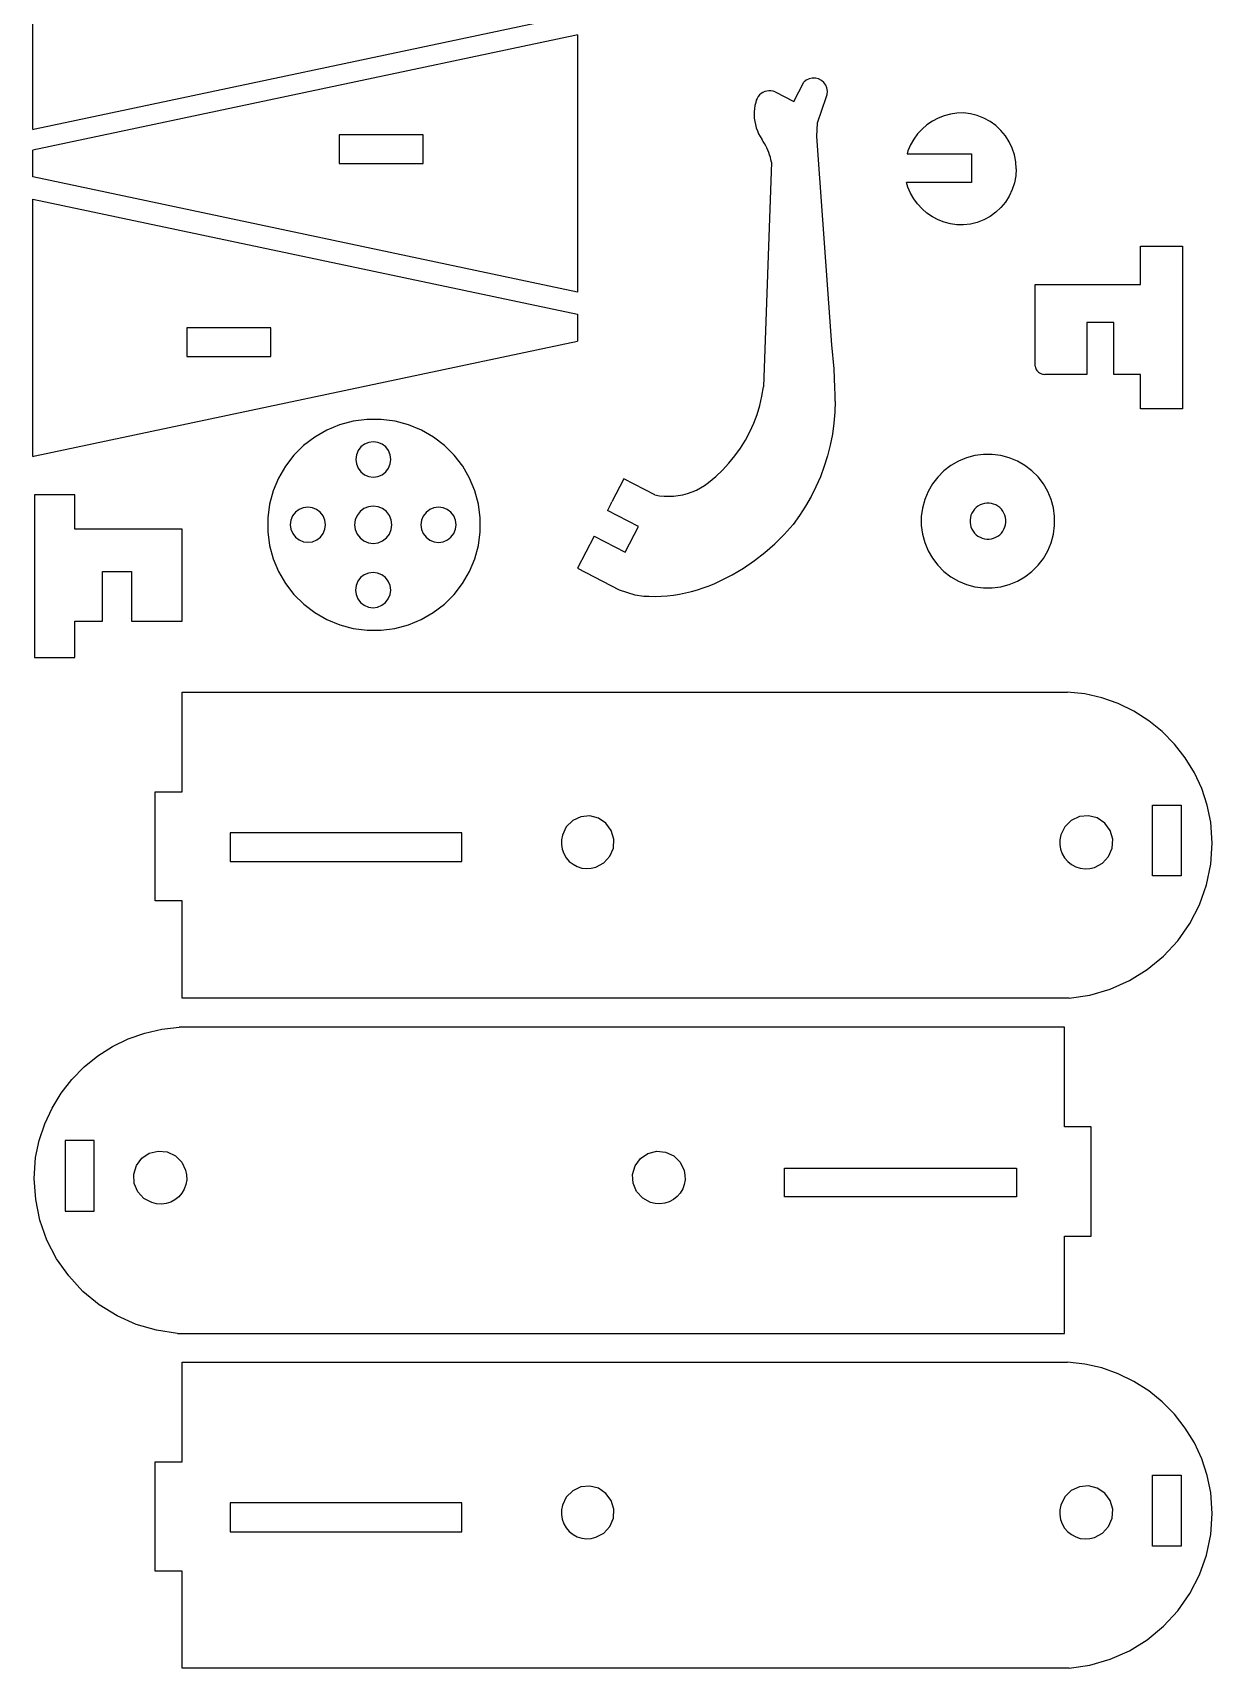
# Model space of a CAD drawing. Extents: x -3998 to 3998, y -3549 to 3549.
# Drawn here: x 1007 to 1623, y -626 to 228 of the extents above; entities that cross this region are included whole.
import ezdxf

# ---------------------------------------------------------------- set-up
doc = ezdxf.new("R2010")
doc.units = 0
doc.header["$MEASUREMENT"] = 0
doc.layers.get('0').update_dxf_attribs({"linetype": 'CONTINUOUS'})

msp = doc.modelspace()

# ---------------------------------------------------------------- linework, layer by layer
for p, q in [((1006.9, 177.55), (1006.9, 311.92)), ((1008.21, 177.92), (1291.27, 237.71)), ((1289.95, 226.6), (1006.9, 166.8)), ((1291.27, 226.96), (1289.95, 226.6)), ((1291.27, 226.96), (1291.27, 92.6)), ((1388.02, 196.87), (1387.1, 196.28)), ((1389.02, 197.31), (1388.02, 196.87)), ((1390.08, 197.6), (1389.02, 197.31)), ((1391.17, 197.73), (1390.08, 197.6)), ((1392.27, 197.69), (1391.17, 197.73)), ((1393.35, 197.49), (1392.27, 197.69)), ((1394.38, 197.13), (1393.35, 197.49)), ((1394.38, 197.13), (1404.13, 192.1)), ((1404.13, 192.1), (1409.36, 202.22)), ((1410.65, 203.29), (1409.36, 202.22)), ((1412.15, 204.02), (1410.65, 203.29)), ((1413.78, 204.39), (1412.15, 204.02)), ((1415.45, 204.38), (1413.78, 204.39)), ((1417.08, 203.97), (1415.45, 204.38)), ((1418.56, 203.2), (1417.08, 203.97)), ((1419.83, 202.11), (1418.56, 203.2)), ((1420.81, 200.76), (1419.83, 202.11)), ((1421.45, 199.21), (1420.81, 200.76)), ((1421.72, 197.56), (1421.45, 199.21)), ((1421.59, 195.89), (1421.72, 197.56)), ((1383.64, 188.41), (1383.5, 186.74)), ((1383.9, 190.08), (1383.64, 188.41)), ((1384.28, 191.71), (1383.9, 190.08)), ((1384.55, 192.78), (1384.28, 191.71)), ((1384.98, 193.78), (1384.55, 192.78)), ((1385.56, 194.72), (1384.98, 193.78)), ((1386.27, 195.56), (1385.56, 194.72)), ((1387.1, 196.28), (1386.27, 195.56)), ((1416.59, 181), (1421.08, 194.3)), ((1421.08, 194.3), (1421.59, 195.89)), ((1383.5, 186.74), (1383.48, 185.06)), ((1383.48, 185.06), (1383.57, 183.38)), ((1383.57, 183.38), (1383.79, 181.71)), ((1383.79, 181.71), (1384.13, 180.07)), ((1384.13, 180.07), (1384.58, 178.45)), ((1416.21, 173.93), (1416.59, 181)), ((1473.68, 180), (1471.1, 177.78)), ((1476.49, 181.91), (1473.68, 180)), ((1479.5, 183.5), (1476.49, 181.91)), ((1482.66, 184.73), (1479.5, 183.5)), ((1485.95, 185.6), (1482.66, 184.73)), ((1489.32, 186.1), (1485.95, 185.6)), ((1492.71, 186.21), (1489.32, 186.1)), ((1496.38, 185.77), (1492.71, 186.21)), ((1499.95, 184.88), (1496.38, 185.77)), ((1503.39, 183.54), (1499.95, 184.88)), ((1506.63, 181.77), (1503.39, 183.54)), ((1509.62, 179.62), (1506.63, 181.77)), ((1512.31, 177.09), (1509.62, 179.62)), ((1006.9, 177.55), (1008.21, 177.92)), ((1210.78, 174.78), (1166.89, 174.78)), ((1166.89, 174.78), (1166.89, 159.78)), ((1210.78, 159.78), (1210.78, 174.78)), ((1384.58, 178.45), (1385.15, 176.87)), ((1385.15, 176.87), (1385.83, 175.33)), ((1385.83, 175.33), (1386.62, 173.85)), ((1386.62, 173.85), (1387.52, 172.42)), ((1388.23, 171.33), (1387.52, 172.42)), ((1388.89, 170.21), (1388.23, 171.33)), ((1424.11, 65.19), (1416.21, 173.93)), ((1466.78, 172.54), (1465.09, 169.59)), ((1468.8, 175.28), (1466.78, 172.54)), ((1471.1, 177.78), (1468.8, 175.28)), ((1514.66, 174.25), (1512.31, 177.09)), ((1516.63, 171.14), (1514.66, 174.25)), ((1518.2, 167.8), (1516.63, 171.14)), ((1006.9, 152.76), (1006.9, 166.8)), ((1389.51, 169.07), (1388.89, 170.21)), ((1390.09, 167.9), (1389.51, 169.07)), ((1390.62, 166.71), (1390.09, 167.9)), ((1391.1, 165.51), (1390.62, 166.71)), ((1391.54, 164.28), (1391.1, 165.51)), ((1391.93, 163.04), (1391.54, 164.28)), ((1392.27, 161.78), (1391.93, 163.04)), ((1463.75, 166.47), (1463.28, 164.93)), ((1463.28, 164.93), (1496.9, 164.93)), ((1465.09, 169.59), (1463.75, 166.47)), ((1496.9, 164.93), (1496.9, 149.93)), ((1519.32, 164.29), (1518.2, 167.8)), ((1520, 160.66), (1519.32, 164.29)), ((1166.89, 159.78), (1210.78, 159.78)), ((1392.56, 160.51), (1388.31, 43.19)), ((1392.56, 160.51), (1392.27, 161.78)), ((1520.21, 156.98), (1520, 160.66)), ((1520.21, 156.98), (1520, 153.3)), ((1291.27, 92.6), (1006.9, 152.76)), ((1463.75, 147.48), (1463, 149.93)), ((1496.9, 149.93), (1463, 149.93)), ((1465.09, 144.36), (1463.75, 147.48)), ((1518.2, 146.16), (1516.63, 142.82)), ((1519.32, 149.67), (1518.2, 146.16)), ((1520, 153.3), (1519.32, 149.67)), ((1006.9, 141.26), (1291.27, 81.1)), ((1006.9, 6.9), (1006.9, 141.26)), ((1466.78, 141.41), (1465.09, 144.36)), ((1468.8, 138.67), (1466.78, 141.41)), ((1471.1, 136.18), (1468.8, 138.67)), ((1512.31, 136.86), (1509.62, 134.34)), ((1514.66, 139.7), (1512.31, 136.86)), ((1516.63, 142.82), (1514.66, 139.7)), ((1473.68, 133.96), (1471.1, 136.18)), ((1476.49, 132.04), (1473.68, 133.96)), ((1479.5, 130.46), (1476.49, 132.04)), ((1482.66, 129.22), (1479.5, 130.46)), ((1485.95, 128.35), (1482.66, 129.22)), ((1489.32, 127.86), (1485.95, 128.35)), ((1496.38, 128.18), (1492.71, 127.75)), ((1499.95, 129.08), (1496.38, 128.18)), ((1503.39, 130.42), (1499.95, 129.08)), ((1506.63, 132.18), (1503.39, 130.42)), ((1509.62, 134.34), (1506.63, 132.18)), ((1492.71, 127.75), (1489.32, 127.86)), ((1585.15, 96.73), (1585.15, 116.73)), ((1585.15, 116.73), (1607.15, 116.73)), ((1607.15, 116.73), (1607.15, 31.73)), ((1530.15, 53.98), (1530.15, 96.73)), ((1530.15, 96.73), (1585.15, 96.73)), ((1291.27, 81.1), (1291.27, 67.05)), ((1131.27, 74.08), (1087.38, 74.08)), ((1087.38, 74.08), (1087.38, 59.08)), ((1131.27, 59.08), (1131.27, 74.08)), ((1571.15, 76.73), (1557.15, 76.73)), ((1557.15, 76.73), (1557.15, 49.73)), ((1571.15, 49.73), (1571.15, 76.73)), ((1008.21, 7.26), (1291.27, 67.05)), ((1425.19, 52.63), (1424.11, 65.19)), ((1087.38, 59.08), (1131.27, 59.08)), ((1425.65, 42.71), (1425.19, 52.63)), ((1530.15, 53.98), (1530.28, 53.4)), ((1530.28, 53.4), (1530.48, 52.84)), ((1530.48, 52.84), (1530.74, 52.31)), ((1530.74, 52.31), (1531.06, 51.81)), ((1531.06, 51.81), (1531.44, 51.35)), ((1531.44, 51.35), (1531.87, 50.94)), ((1387.51, 38.33), (1388.31, 43.19)), ((1425.77, 39.21), (1425.65, 42.71)), ((1531.87, 50.94), (1532.35, 50.58)), ((1532.35, 50.58), (1532.86, 50.28)), ((1532.86, 50.28), (1533.4, 50.04)), ((1533.4, 50.04), (1533.97, 49.87)), ((1533.97, 49.87), (1534.56, 49.77)), ((1534.56, 49.77), (1535.15, 49.73)), ((1557.15, 49.73), (1535.15, 49.73)), ((1585.15, 49.73), (1571.15, 49.73)), ((1585.15, 31.73), (1585.15, 49.73)), ((1386.39, 33.54), (1387.51, 38.33)), ((1425.8, 35.71), (1425.62, 29.95)), ((1425.8, 35.71), (1425.77, 39.21)), ((1181.32, 26.25), (1174.11, 25.3)), ((1184.79, 26.25), (1181.32, 26.25)), ((1188.85, 26.25), (1184.79, 26.25)), ((1196.06, 25.3), (1188.85, 26.25)), ((1383.24, 24.22), (1384.97, 28.83)), ((1384.97, 28.83), (1386.39, 33.54)), ((1425.62, 29.95), (1425.13, 24.2)), ((1607.15, 31.73), (1585.15, 31.73)), ((1160.37, 20.64), (1154.08, 17.02)), ((1167.09, 23.41), (1160.37, 20.64)), ((1174.11, 25.3), (1167.09, 23.41)), ((1203.08, 23.41), (1196.06, 25.3)), ((1209.8, 20.64), (1203.08, 23.41)), ((1216.09, 17.02), (1209.8, 20.64)), ((1378.9, 15.39), (1381.21, 19.73)), ((1381.21, 19.73), (1383.24, 24.22)), ((1424.33, 18.49), (1423.22, 12.84)), ((1425.13, 24.2), (1424.33, 18.49)), ((1148.33, 12.62), (1143.21, 7.5)), ((1154.08, 17.02), (1148.33, 12.62)), ((1176.75, 9.93), (1175.83, 7.71)), ((1178.21, 11.83), (1176.75, 9.93)), ((1180.11, 13.29), (1178.21, 11.83)), ((1182.33, 14.2), (1180.11, 13.29)), ((1184.7, 14.52), (1182.33, 14.2)), ((1187.08, 14.2), (1184.7, 14.52)), ((1189.29, 13.29), (1187.08, 14.2)), ((1191.19, 11.83), (1189.29, 13.29)), ((1192.65, 9.93), (1191.19, 11.83)), ((1193.57, 7.71), (1192.65, 9.93)), ((1221.84, 12.62), (1216.09, 17.02)), ((1226.96, 7.5), (1221.84, 12.62)), ((1373.46, 7.2), (1376.31, 11.2)), ((1376.31, 11.2), (1378.9, 15.39)), ((1423.22, 12.84), (1421.8, 7.25)), ((1006.9, 6.9), (1008.21, 7.26)), ((1138.8, 1.78), (1135.19, -4.47)), ((1143.21, 7.5), (1138.8, 1.78)), ((1175.83, 7.71), (1175.52, 5.34)), ((1175.52, 5.34), (1175.83, 2.96)), ((1175.83, 2.96), (1176.75, 0.75)), ((1176.75, 0.75), (1178.21, -1.16)), ((1191.19, -1.16), (1192.65, 0.75)), ((1192.65, 0.75), (1193.57, 2.96)), ((1193.88, 5.34), (1193.57, 7.71)), ((1193.57, 2.96), (1193.88, 5.34)), ((1231.37, 1.78), (1226.96, 7.5)), ((1234.98, -4.47), (1231.37, 1.78)), ((1366.99, -0.22), (1370.35, 3.38)), ((1370.35, 3.38), (1373.46, 7.2)), ((1420.08, 1.74), (1418.06, -3.66)), ((1421.8, 7.25), (1420.08, 1.74)), ((1486.12, 2.18), (1482.5, -0.6)), ((1490.06, 4.46), (1486.12, 2.18)), ((1494.27, 6.21), (1490.06, 4.46)), ((1498.67, 7.39), (1494.27, 6.21)), ((1503.19, 7.99), (1498.67, 7.39)), ((1507.75, 8), (1503.19, 7.99)), ((1512.27, 7.4), (1507.75, 8)), ((1516.68, 6.23), (1512.27, 7.4)), ((1520.89, 4.49), (1516.68, 6.23)), ((1524.84, 2.21), (1520.89, 4.49)), ((1528.46, -0.56), (1524.84, 2.21)), ((1135.19, -4.47), (1132.42, -11.12)), ((1178.21, -1.16), (1180.11, -2.62)), ((1180.11, -2.62), (1182.33, -3.53)), ((1182.33, -3.53), (1184.7, -3.85)), ((1184.7, -3.85), (1187.08, -3.53)), ((1187.08, -3.53), (1189.29, -2.62)), ((1189.29, -2.62), (1191.19, -1.16)), ((1237.75, -11.12), (1234.98, -4.47)), ((1315.38, -4.79), (1309.17, -16.82)), ((1331.6, -13.16), (1315.38, -4.79)), ((1355.51, -9.48), (1357.62, -8.19)), ((1357.62, -8.19), (1359.63, -6.74)), ((1359.63, -6.74), (1363.42, -3.6)), ((1363.42, -3.6), (1366.99, -0.22)), ((1418.06, -3.66), (1415.76, -8.94)), ((1476.51, -7.44), (1474.23, -11.4)), ((1479.28, -3.83), (1476.51, -7.44)), ((1482.5, -0.6), (1479.28, -3.83)), ((1531.69, -3.78), (1528.46, -0.56)), ((1534.46, -7.4), (1531.69, -3.78)), ((1536.75, -11.34), (1534.46, -7.4)), ((1007.9, -13.07), (1007.9, -98.07)), ((1028.9, -13.07), (1007.9, -13.07)), ((1028.9, -31.07), (1028.9, -13.07)), ((1132.42, -11.12), (1130.56, -18.07)), ((1239.61, -18.07), (1237.75, -11.12)), ((1308.8, -17.56), (1309.17, -16.82)), ((1331.6, -13.16), (1334.04, -13.59)), ((1334.04, -13.59), (1336.5, -13.84)), ((1336.5, -13.84), (1338.97, -13.91)), ((1338.97, -13.91), (1341.44, -13.8)), ((1341.44, -13.8), (1343.89, -13.51)), ((1343.89, -13.51), (1346.32, -13.05)), ((1346.32, -13.05), (1348.71, -12.41)), ((1348.71, -12.41), (1351.05, -11.6)), ((1351.05, -11.6), (1353.32, -10.62)), ((1353.32, -10.62), (1355.51, -9.48)), ((1413.16, -14.09), (1410.3, -19.09)), ((1415.76, -8.94), (1413.16, -14.09)), ((1472.49, -15.61), (1471.32, -20.01)), ((1474.23, -11.4), (1472.49, -15.61)), ((1538.49, -15.55), (1536.75, -11.34)), ((1539.68, -19.95), (1538.49, -15.55)), ((1130.56, -18.07), (1129.62, -25.21)), ((1129.62, -25.21), (1129.63, -32.4)), ((1142.59, -24.16), (1141.67, -26.38)), ((1144.04, -22.26), (1142.59, -24.16)), ((1145.94, -20.8), (1144.04, -22.26)), ((1148.15, -19.88), (1145.94, -20.8)), ((1150.53, -19.56), (1148.15, -19.88)), ((1152.9, -19.87), (1150.53, -19.56)), ((1155.12, -20.78), (1152.9, -19.87)), ((1157.02, -22.24), (1155.12, -20.78)), ((1158.49, -24.14), (1157.02, -22.24)), ((1159.41, -26.35), (1158.49, -24.14)), ((1176.25, -23.9), (1175.27, -26.24)), ((1177.79, -21.89), (1176.25, -23.9)), ((1179.8, -20.35), (1177.79, -21.89)), ((1182.14, -19.38), (1179.8, -20.35)), ((1184.66, -19.04), (1182.14, -19.38)), ((1187.17, -19.38), (1184.66, -19.04)), ((1189.51, -20.35), (1187.17, -19.38)), ((1191.52, -21.89), (1189.51, -20.35)), ((1193.07, -23.9), (1191.52, -21.89)), ((1194.04, -26.24), (1193.07, -23.9)), ((1210.77, -24.2), (1209.85, -26.41)), ((1212.22, -22.29), (1210.77, -24.2)), ((1214.12, -20.83), (1212.22, -22.29)), ((1216.34, -19.91), (1214.12, -20.83)), ((1218.71, -19.59), (1216.34, -19.91)), ((1221.09, -19.9), (1218.71, -19.59)), ((1223.3, -20.81), (1221.09, -19.9)), ((1225.21, -22.27), (1223.3, -20.81)), ((1226.67, -24.17), (1225.21, -22.27)), ((1227.59, -26.38), (1226.67, -24.17)), ((1240.55, -25.21), (1239.61, -18.07)), ((1240.54, -32.4), (1240.55, -25.21)), ((1308.8, -17.56), (1306.86, -21.3)), ((1323.08, -29.67), (1306.86, -21.3)), ((1407.16, -23.93), (1403.77, -28.59)), ((1410.3, -19.09), (1407.16, -23.93)), ((1471.32, -20.01), (1470.72, -24.53)), ((1470.72, -24.53), (1470.73, -26.85)), ((1496.35, -24.97), (1496.19, -26.18)), ((1496.67, -23.79), (1496.35, -24.97)), ((1497.13, -22.66), (1496.67, -23.79)), ((1497.74, -21.61), (1497.13, -22.66)), ((1498.48, -20.64), (1497.74, -21.61)), ((1499.35, -19.77), (1498.48, -20.64)), ((1500.31, -19.03), (1499.35, -19.77)), ((1501.37, -18.42), (1500.31, -19.03)), ((1502.5, -17.95), (1501.37, -18.42)), ((1503.67, -17.64), (1502.5, -17.95)), ((1504.88, -17.48), (1503.67, -17.64)), ((1506.1, -17.47), (1504.88, -17.48)), ((1507.31, -17.63), (1506.1, -17.47)), ((1508.49, -17.95), (1507.31, -17.63)), ((1509.62, -18.41), (1508.49, -17.95)), ((1510.68, -19.02), (1509.62, -18.41)), ((1511.65, -19.77), (1510.68, -19.02)), ((1512.51, -20.63), (1511.65, -19.77)), ((1513.25, -21.59), (1512.51, -20.63)), ((1513.86, -22.65), (1513.25, -21.59)), ((1514.33, -23.78), (1513.86, -22.65)), ((1514.65, -24.96), (1514.33, -23.78)), ((1514.81, -26.16), (1514.65, -24.96)), ((1540.27, -24.47), (1539.68, -19.95)), ((1540.28, -26.58), (1540.27, -24.47)), ((1084.9, -31.07), (1028.9, -31.07)), ((1084.9, -79.07), (1084.9, -31.07)), ((1129.63, -32.4), (1130.57, -39.53)), ((1141.67, -26.38), (1141.36, -28.76)), ((1141.36, -28.76), (1141.68, -31.13)), ((1141.68, -31.13), (1142.6, -33.34)), ((1142.6, -33.34), (1144.06, -35.24)), ((1157.05, -35.22), (1158.5, -33.32)), ((1158.5, -33.32), (1159.42, -31.1)), ((1159.72, -28.72), (1159.41, -26.35)), ((1159.42, -31.1), (1159.72, -28.72)), ((1175.27, -26.24), (1174.94, -28.76)), ((1174.94, -28.76), (1175.27, -31.27)), ((1175.27, -31.27), (1176.25, -33.61)), ((1176.25, -33.61), (1177.79, -35.62)), ((1191.52, -35.62), (1193.07, -33.61)), ((1193.07, -33.61), (1194.04, -31.27)), ((1194.37, -28.76), (1194.04, -26.24)), ((1194.04, -31.27), (1194.37, -28.76)), ((1209.85, -26.41), (1209.55, -28.79)), ((1209.55, -28.79), (1209.86, -31.16)), ((1209.86, -31.16), (1210.78, -33.38)), ((1210.78, -33.38), (1212.25, -35.27)), ((1225.23, -35.25), (1226.69, -33.35)), ((1226.69, -33.35), (1227.6, -31.13)), ((1227.91, -28.76), (1227.59, -26.38)), ((1227.6, -31.13), (1227.91, -28.76)), ((1239.59, -39.53), (1240.54, -32.4)), ((1316.2, -43), (1323.08, -29.67)), ((1394.29, -38.67), (1399.19, -33.78)), ((1399.19, -33.78), (1403.77, -28.59)), ((1470.73, -26.85), (1470.72, -29.17)), ((1470.72, -29.17), (1471.32, -33.69)), ((1471.32, -33.69), (1472.49, -38.09)), ((1496.19, -26.18), (1496.19, -26.85)), ((1496.19, -26.85), (1496.19, -27.52)), ((1496.19, -27.52), (1496.35, -28.73)), ((1496.35, -28.73), (1496.67, -29.91)), ((1496.67, -29.91), (1497.13, -31.04)), ((1497.13, -31.04), (1497.74, -32.09)), ((1497.74, -32.09), (1498.48, -33.06)), ((1498.48, -33.06), (1499.35, -33.93)), ((1499.35, -33.93), (1500.31, -34.67)), ((1510.68, -34.68), (1511.65, -33.94)), ((1511.65, -33.94), (1512.51, -33.08)), ((1512.51, -33.08), (1513.25, -32.11)), ((1513.25, -32.11), (1513.86, -31.05)), ((1513.86, -31.05), (1514.33, -29.92)), ((1514.33, -29.92), (1514.65, -28.75)), ((1514.65, -28.75), (1514.81, -27.54)), ((1514.81, -26.58), (1514.81, -26.16)), ((1514.81, -27.54), (1514.81, -26.58)), ((1538.49, -38.15), (1539.68, -33.75)), ((1539.68, -33.75), (1540.27, -29.23)), ((1540.27, -29.23), (1540.28, -26.58)), ((1130.57, -39.53), (1132.46, -46.48)), ((1144.06, -35.24), (1145.97, -36.7)), ((1145.97, -36.7), (1148.18, -37.61)), ((1148.18, -37.61), (1150.56, -37.92)), ((1150.56, -37.92), (1152.94, -37.6)), ((1152.94, -37.6), (1155.15, -36.68)), ((1155.15, -36.68), (1157.05, -35.22)), ((1177.79, -35.62), (1179.8, -37.17)), ((1179.8, -37.17), (1182.14, -38.14)), ((1182.14, -38.14), (1184.66, -38.47)), ((1184.66, -38.47), (1187.17, -38.14)), ((1187.17, -38.14), (1189.51, -37.17)), ((1189.51, -37.17), (1191.52, -35.62)), ((1212.25, -35.27), (1214.15, -36.73)), ((1214.15, -36.73), (1216.37, -37.64)), ((1216.37, -37.64), (1218.74, -37.95)), ((1218.74, -37.95), (1221.12, -37.64)), ((1221.12, -37.64), (1223.33, -36.71)), ((1223.33, -36.71), (1225.23, -35.25)), ((1237.71, -46.48), (1239.59, -39.53)), ((1299.98, -34.63), (1291.29, -51.48)), ((1299.98, -34.63), (1316.2, -43)), ((1389.1, -43.24), (1394.29, -38.67)), ((1472.49, -38.09), (1474.23, -42.3)), ((1474.23, -42.3), (1476.51, -46.26)), ((1500.31, -34.67), (1501.37, -35.28)), ((1501.37, -35.28), (1502.5, -35.75)), ((1502.5, -35.75), (1503.67, -36.07)), ((1503.67, -36.07), (1504.88, -36.23)), ((1504.88, -36.23), (1506.1, -36.23)), ((1506.1, -36.23), (1507.31, -36.07)), ((1507.31, -36.07), (1508.49, -35.75)), ((1508.49, -35.75), (1509.62, -35.29)), ((1509.62, -35.29), (1510.68, -34.68)), ((1534.46, -46.31), (1536.75, -42.36)), ((1536.75, -42.36), (1538.49, -38.15)), ((1132.46, -46.48), (1135.23, -53.13)), ((1234.94, -53.13), (1237.71, -46.48)), ((1377.91, -51.37), (1383.63, -47.48)), ((1383.63, -47.48), (1389.1, -43.24)), ((1476.51, -46.26), (1479.28, -49.87)), ((1479.28, -49.87), (1482.5, -53.1)), ((1528.46, -53.14), (1531.69, -49.92)), ((1531.69, -49.92), (1534.46, -46.31)), ((1043.4, -53.07), (1058.4, -53.07)), ((1043.4, -79.07), (1043.4, -53.07)), ((1058.4, -53.07), (1058.4, -79.07)), ((1135.23, -53.13), (1138.86, -59.37)), ((1138.86, -59.37), (1143.27, -65.09)), ((1176.62, -58.26), (1175.7, -60.47)), ((1178.08, -56.36), (1176.62, -58.26)), ((1179.98, -54.9), (1178.08, -56.36)), ((1182.19, -53.98), (1179.98, -54.9)), ((1184.57, -53.67), (1182.19, -53.98)), ((1186.94, -53.98), (1184.57, -53.67)), ((1189.16, -54.9), (1186.94, -53.98)), ((1191.06, -56.36), (1189.16, -54.9)), ((1192.52, -58.26), (1191.06, -56.36)), ((1193.44, -60.47), (1192.52, -58.26)), ((1226.9, -65.09), (1231.31, -59.37)), ((1231.31, -59.37), (1234.94, -53.13)), ((1291.29, -51.48), (1312.95, -62.66)), ((1359.92, -60.63), (1362.88, -59.39)), ((1362.88, -59.39), (1365.79, -58.04)), ((1365.79, -58.04), (1371.95, -54.89)), ((1371.95, -54.89), (1377.91, -51.37)), ((1482.5, -53.1), (1486.12, -55.88)), ((1486.12, -55.88), (1490.06, -58.16)), ((1490.06, -58.16), (1494.27, -59.91)), ((1516.68, -59.93), (1520.89, -58.19)), ((1520.89, -58.19), (1524.84, -55.91)), ((1524.84, -55.91), (1528.46, -53.14)), ((1143.27, -65.09), (1148.4, -70.19)), ((1175.7, -60.47), (1175.39, -62.85)), ((1175.39, -62.85), (1175.7, -65.22)), ((1175.7, -65.22), (1176.62, -67.44)), ((1176.62, -67.44), (1178.08, -69.34)), ((1191.06, -69.34), (1192.52, -67.44)), ((1192.52, -67.44), (1193.44, -65.22)), ((1193.75, -62.85), (1193.44, -60.47)), ((1193.44, -65.22), (1193.75, -62.85)), ((1221.77, -70.19), (1226.9, -65.09)), ((1312.95, -62.66), (1321.24, -65.26)), ((1321.24, -65.26), (1325.88, -66.01)), ((1325.88, -66.01), (1328.54, -66.09)), ((1328.54, -66.09), (1331.75, -66.12)), ((1331.75, -66.12), (1334.96, -66.02)), ((1334.96, -66.02), (1338.16, -65.8)), ((1338.16, -65.8), (1341.34, -65.44)), ((1341.34, -65.44), (1344.51, -64.95)), ((1344.51, -64.95), (1347.66, -64.34)), ((1347.66, -64.34), (1350.78, -63.6)), ((1350.78, -63.6), (1353.87, -62.73)), ((1353.87, -62.73), (1356.92, -61.74)), ((1356.92, -61.74), (1359.92, -60.63)), ((1494.27, -59.91), (1498.67, -61.1)), ((1498.67, -61.1), (1503.19, -61.69)), ((1503.19, -61.69), (1507.75, -61.7)), ((1507.75, -61.7), (1512.27, -61.1)), ((1512.27, -61.1), (1516.68, -59.93)), ((1148.4, -70.19), (1154.16, -74.59)), ((1154.16, -74.59), (1160.46, -78.19)), ((1178.08, -69.34), (1179.98, -70.8)), ((1179.98, -70.8), (1182.19, -71.71)), ((1182.19, -71.71), (1184.57, -72.03)), ((1184.57, -72.03), (1186.94, -71.71)), ((1186.94, -71.71), (1189.16, -70.8)), ((1189.16, -70.8), (1191.06, -69.34)), ((1209.71, -78.19), (1216.01, -74.59)), ((1216.01, -74.59), (1221.77, -70.19)), ((1028.9, -79.07), (1043.4, -79.07)), ((1028.9, -98.07), (1028.9, -79.07)), ((1058.4, -79.07), (1084.9, -79.07)), ((1160.46, -78.19), (1167.18, -80.96)), ((1167.18, -80.96), (1174.2, -82.82)), ((1174.2, -82.82), (1181.42, -83.77)), ((1181.42, -83.77), (1185.08, -83.76)), ((1185.08, -83.76), (1188.75, -83.77)), ((1188.75, -83.77), (1195.96, -82.82)), ((1195.96, -82.82), (1202.99, -80.96)), ((1202.99, -80.96), (1209.71, -78.19)), ((1007.9, -98.07), (1028.9, -98.07)), ((1084.9, -168.07), (1084.9, -116.07)), ((1084.9, -116.07), (1546.96, -116.07)), ((1556.03, -117.07), (1546.96, -116.07)), ((1564.92, -119.11), (1556.03, -117.07)), ((1573.52, -122.13), (1564.92, -119.11)), ((1581.72, -126.12), (1573.52, -122.13)), ((1589.42, -131.01), (1581.72, -126.12)), ((1596.52, -136.75), (1589.42, -131.01)), ((1602.91, -143.25), (1596.52, -136.75)), ((1608.53, -150.44), (1602.91, -143.25)), ((1613.29, -158.22), (1608.53, -150.44)), ((1617.14, -166.49), (1613.29, -158.22)), ((1070.9, -225.07), (1070.9, -168.07)), ((1070.9, -168.07), (1084.9, -168.07)), ((1620.02, -175.14), (1617.14, -166.49)), ((1591.4, -175.07), (1606.4, -175.07)), ((1591.4, -212.07), (1591.4, -175.07)), ((1606.4, -175.07), (1606.4, -212.07)), ((1621.9, -184.07), (1620.02, -175.14)), ((1285.44, -186.48), (1283.42, -190.72)), ((1288.77, -183.18), (1285.44, -186.48)), ((1293.02, -181.19), (1288.77, -183.18)), ((1297.69, -180.75), (1293.02, -181.19)), ((1302.23, -181.9), (1297.69, -180.75)), ((1306.12, -184.52), (1302.23, -181.9)), ((1308.9, -188.3), (1306.12, -184.52)), ((1545.59, -186.41), (1543.56, -190.68)), ((1548.95, -183.08), (1545.59, -186.41)), ((1553.24, -181.07), (1548.95, -183.08)), ((1557.95, -180.62), (1553.24, -181.07)), ((1562.53, -181.79), (1557.95, -180.62)), ((1566.46, -184.44), (1562.53, -181.79)), ((1569.26, -188.25), (1566.46, -184.44)), ((1622.62, -195.03), (1621.9, -184.07)), ((1230.9, -189.57), (1109.9, -189.57)), ((1109.9, -189.57), (1109.9, -204.57)), ((1230.9, -204.57), (1230.9, -189.57)), ((1282.92, -193.15), (1282.87, -195.63)), ((1282.87, -195.63), (1283.27, -198.08)), ((1283.42, -190.72), (1282.92, -193.15)), ((1310.24, -192.8), (1308.9, -188.3)), ((1309.99, -197.48), (1310.24, -192.8)), ((1543.05, -193.14), (1543, -195.64)), ((1543, -195.64), (1543.41, -198.12)), ((1543.56, -190.68), (1543.05, -193.14)), ((1570.62, -192.78), (1569.26, -188.25)), ((1570.36, -197.51), (1570.62, -192.78)), ((1621.85, -205.98), (1622.62, -195.03)), ((1109.9, -204.57), (1230.9, -204.57)), ((1283.27, -198.08), (1284.12, -200.42)), ((1284.12, -200.42), (1285.38, -202.56)), ((1285.38, -202.56), (1287, -204.44)), ((1287, -204.44), (1288.94, -205.99)), ((1305.01, -205.27), (1308.18, -201.81)), ((1308.18, -201.81), (1309.99, -197.48)), ((1543.41, -198.12), (1544.26, -200.47)), ((1544.26, -200.47), (1545.53, -202.64)), ((1545.53, -202.64), (1547.17, -204.53)), ((1547.17, -204.53), (1549.13, -206.09)), ((1565.34, -205.36), (1568.53, -201.87)), ((1568.53, -201.87), (1570.36, -197.51)), ((1288.94, -205.99), (1291.14, -207.16)), ((1291.14, -207.16), (1293.51, -207.91)), ((1293.51, -207.91), (1295.97, -208.21)), ((1295.97, -208.21), (1298.45, -208.06)), ((1298.45, -208.06), (1300.86, -207.46)), ((1300.86, -207.46), (1305.01, -205.27)), ((1549.13, -206.09), (1551.34, -207.27)), ((1551.34, -207.27), (1553.73, -208.03)), ((1553.73, -208.03), (1556.22, -208.33)), ((1556.22, -208.33), (1558.72, -208.18)), ((1558.72, -208.18), (1561.15, -207.57)), ((1561.15, -207.57), (1565.34, -205.36)), ((1606.4, -212.07), (1591.4, -212.07)), ((1619.62, -216.74), (1621.85, -205.98)), ((1615.95, -227.09), (1619.62, -216.74)), ((1084.9, -225.07), (1070.9, -225.07)), ((1084.9, -275.84), (1084.9, -225.07)), ((1610.92, -236.86), (1615.95, -227.09)), ((1604.62, -245.85), (1610.92, -236.86)), ((1597.16, -253.92), (1604.62, -245.85)), ((1588.69, -260.91), (1597.16, -253.92)), ((1579.35, -266.68), (1588.69, -260.91)), ((1558.76, -274.22), (1569.31, -271.15)), ((1569.31, -271.15), (1579.35, -266.68)), ((1547.9, -275.84), (1084.9, -275.84)), ((1547.9, -275.84), (1558.76, -274.22)), ((1048.58, -301.12), (1056.78, -297.13)), ((1056.78, -297.13), (1065.38, -294.11)), ((1065.38, -294.11), (1074.28, -292.07)), ((1074.28, -292.07), (1083.34, -291.07)), ((1545.4, -291.07), (1083.34, -291.07)), ((1545.4, -343.07), (1545.4, -291.07)), ((1033.79, -311.75), (1040.88, -306.01)), ((1040.88, -306.01), (1048.58, -301.12)), ((1027.39, -318.25), (1033.79, -311.75)), ((1021.78, -325.44), (1027.39, -318.25)), ((1017.01, -333.22), (1021.78, -325.44)), ((1013.17, -341.49), (1017.01, -333.22)), ((1010.28, -350.14), (1013.17, -341.49)), ((1559.4, -343.07), (1545.4, -343.07)), ((1559.4, -400.07), (1559.4, -343.07)), ((1008.4, -359.07), (1010.28, -350.14)), ((1038.9, -350.07), (1023.9, -350.07)), ((1023.9, -350.07), (1023.9, -387.07)), ((1038.9, -387.07), (1038.9, -350.07)), ((1063.84, -359.44), (1067.77, -356.79)), ((1067.77, -356.79), (1072.35, -355.62)), ((1072.35, -355.62), (1077.06, -356.07)), ((1077.06, -356.07), (1081.35, -358.08)), ((1081.35, -358.08), (1084.71, -361.41)), ((1324.18, -359.52), (1328.07, -356.9)), ((1328.07, -356.9), (1332.61, -355.75)), ((1332.61, -355.75), (1337.28, -356.19)), ((1337.28, -356.19), (1341.53, -358.18)), ((1341.53, -358.18), (1344.86, -361.48)), ((1007.68, -370.03), (1008.4, -359.07)), ((1059.69, -367.78), (1061.04, -363.25)), ((1061.04, -363.25), (1063.84, -359.44)), ((1084.71, -361.41), (1086.74, -365.68)), ((1086.74, -365.68), (1087.25, -368.14)), ((1320.06, -367.8), (1321.4, -363.3)), ((1321.4, -363.3), (1324.18, -359.52)), ((1344.86, -361.48), (1346.88, -365.72)), ((1346.88, -365.72), (1347.38, -368.15)), ((1399.4, -364.57), (1520.4, -364.57)), ((1399.4, -379.57), (1399.4, -364.57)), ((1520.4, -364.57), (1520.4, -379.57)), ((1008.45, -380.98), (1007.68, -370.03)), ((1059.94, -372.51), (1059.69, -367.78)), ((1061.77, -376.87), (1059.94, -372.51)), ((1086.04, -375.47), (1084.78, -377.64)), ((1086.9, -373.12), (1086.04, -375.47)), ((1087.3, -370.64), (1086.9, -373.12)), ((1087.25, -368.14), (1087.3, -370.64)), ((1320.31, -372.48), (1320.06, -367.8)), ((1322.13, -376.81), (1320.31, -372.48)), ((1346.18, -375.42), (1344.93, -377.56)), ((1347.03, -373.08), (1346.18, -375.42)), ((1347.43, -370.63), (1347.03, -373.08)), ((1347.38, -368.15), (1347.43, -370.63)), ((1010.68, -391.74), (1008.45, -380.98)), ((1064.97, -380.36), (1061.77, -376.87)), ((1069.15, -382.57), (1064.97, -380.36)), ((1071.58, -383.18), (1069.15, -382.57)), ((1074.08, -383.33), (1071.58, -383.18)), ((1076.57, -383.03), (1074.08, -383.33)), ((1078.96, -382.27), (1076.57, -383.03)), ((1081.17, -381.09), (1078.96, -382.27)), ((1083.13, -379.53), (1081.17, -381.09)), ((1084.78, -377.64), (1083.13, -379.53)), ((1325.29, -380.27), (1322.13, -376.81)), ((1329.44, -382.46), (1325.29, -380.27)), ((1331.85, -383.06), (1329.44, -382.46)), ((1334.33, -383.21), (1331.85, -383.06)), ((1336.8, -382.91), (1334.33, -383.21)), ((1339.16, -382.16), (1336.8, -382.91)), ((1341.36, -380.99), (1339.16, -382.16)), ((1343.3, -379.44), (1341.36, -380.99)), ((1344.93, -377.56), (1343.3, -379.44)), ((1520.4, -379.57), (1399.4, -379.57)), ((1014.35, -402.09), (1010.68, -391.74)), ((1023.9, -387.07), (1038.9, -387.07)), ((1545.4, -450.84), (1545.4, -400.07)), ((1545.4, -400.07), (1559.4, -400.07)), ((1019.38, -411.86), (1014.35, -402.09)), ((1025.68, -420.85), (1019.38, -411.86)), ((1033.14, -428.92), (1025.68, -420.85)), ((1041.61, -435.91), (1033.14, -428.92)), ((1050.96, -441.68), (1041.61, -435.91)), ((1060.99, -446.15), (1050.96, -441.68)), ((1071.54, -449.22), (1060.99, -446.15)), ((1082.4, -450.84), (1071.54, -449.22)), ((1082.4, -450.84), (1545.4, -450.84)), ((1084.9, -465.84), (1546.96, -465.84)), ((1084.9, -517.84), (1084.9, -465.84)), ((1556.03, -466.85), (1546.96, -465.84)), ((1564.92, -468.88), (1556.03, -466.85)), ((1573.52, -471.91), (1564.92, -468.88)), ((1581.72, -475.9), (1573.52, -471.91)), ((1589.42, -480.79), (1581.72, -475.9)), ((1596.52, -486.52), (1589.42, -480.79)), ((1602.91, -493.03), (1596.52, -486.52)), ((1608.53, -500.21), (1602.91, -493.03)), ((1613.29, -507.99), (1608.53, -500.21)), ((1617.14, -516.26), (1613.29, -507.99)), ((1070.9, -574.84), (1070.9, -517.84)), ((1070.9, -517.84), (1084.9, -517.84)), ((1620.02, -524.92), (1617.14, -516.26)), ((1591.4, -524.84), (1606.4, -524.84)), ((1591.4, -561.84), (1591.4, -524.84)), ((1606.4, -524.84), (1606.4, -561.84)), ((1621.9, -533.84), (1620.02, -524.92)), ((1285.44, -536.26), (1283.42, -540.49)), ((1288.77, -532.95), (1285.44, -536.26)), ((1293.02, -530.96), (1288.77, -532.95)), ((1297.69, -530.52), (1293.02, -530.96)), ((1302.23, -531.68), (1297.69, -530.52)), ((1306.12, -534.3), (1302.23, -531.68)), ((1308.9, -538.08), (1306.12, -534.3)), ((1545.59, -536.19), (1543.56, -540.46)), ((1548.95, -532.85), (1545.59, -536.19)), ((1553.24, -530.84), (1548.95, -532.85)), ((1557.95, -530.4), (1553.24, -530.84)), ((1562.53, -531.56), (1557.95, -530.4)), ((1566.46, -534.21), (1562.53, -531.56)), ((1569.26, -538.02), (1566.46, -534.21)), ((1622.62, -544.8), (1621.9, -533.84)), ((1109.9, -539.34), (1109.9, -554.34)), ((1230.9, -539.34), (1109.9, -539.34)), ((1230.9, -554.34), (1230.9, -539.34)), ((1282.92, -542.92), (1282.87, -545.41)), ((1282.87, -545.41), (1283.27, -547.86)), ((1283.42, -540.49), (1282.92, -542.92)), ((1310.24, -542.57), (1308.9, -538.08)), ((1309.99, -547.26), (1310.24, -542.57)), ((1543.05, -542.91), (1543, -545.42)), ((1543, -545.42), (1543.41, -547.89)), ((1543.56, -540.46), (1543.05, -542.91)), ((1570.62, -542.56), (1569.26, -538.02)), ((1570.36, -547.28), (1570.62, -542.56)), ((1621.85, -555.76), (1622.62, -544.8)), ((1109.9, -554.34), (1230.9, -554.34)), ((1283.27, -547.86), (1284.12, -550.2)), ((1284.12, -550.2), (1285.38, -552.34)), ((1285.38, -552.34), (1287, -554.22)), ((1287, -554.22), (1288.94, -555.77)), ((1305.01, -555.04), (1308.18, -551.58)), ((1308.18, -551.58), (1309.99, -547.26)), ((1543.41, -547.89), (1544.26, -550.25)), ((1544.26, -550.25), (1545.53, -552.41)), ((1545.53, -552.41), (1547.17, -554.31)), ((1547.17, -554.31), (1549.13, -555.87)), ((1565.34, -555.14), (1568.53, -551.65)), ((1568.53, -551.65), (1570.36, -547.28)), ((1288.94, -555.77), (1291.14, -556.93)), ((1291.14, -556.93), (1293.51, -557.68)), ((1293.51, -557.68), (1295.97, -557.99)), ((1295.97, -557.99), (1298.45, -557.83)), ((1298.45, -557.83), (1300.86, -557.23)), ((1300.86, -557.23), (1305.01, -555.04)), ((1549.13, -555.87), (1551.34, -557.05)), ((1551.34, -557.05), (1553.73, -557.8)), ((1553.73, -557.8), (1556.22, -558.11)), ((1556.22, -558.11), (1558.72, -557.95)), ((1558.72, -557.95), (1561.15, -557.35)), ((1561.15, -557.35), (1565.34, -555.14)), ((1606.4, -561.84), (1591.4, -561.84)), ((1619.62, -566.51), (1621.85, -555.76)), ((1615.95, -576.87), (1619.62, -566.51)), ((1084.9, -574.84), (1070.9, -574.84)), ((1084.9, -625.61), (1084.9, -574.84)), ((1610.92, -586.63), (1615.95, -576.87)), ((1604.62, -595.63), (1610.92, -586.63)), ((1597.16, -603.69), (1604.62, -595.63)), ((1588.69, -610.68), (1597.16, -603.69)), ((1579.35, -616.46), (1588.69, -610.68)), ((1558.76, -623.99), (1569.31, -620.92)), ((1569.31, -620.92), (1579.35, -616.46)), ((1547.9, -625.61), (1084.9, -625.61)), ((1547.9, -625.61), (1558.76, -623.99))]:
    msp.add_line(p, q)

doc.saveas('drawing.dxf')
